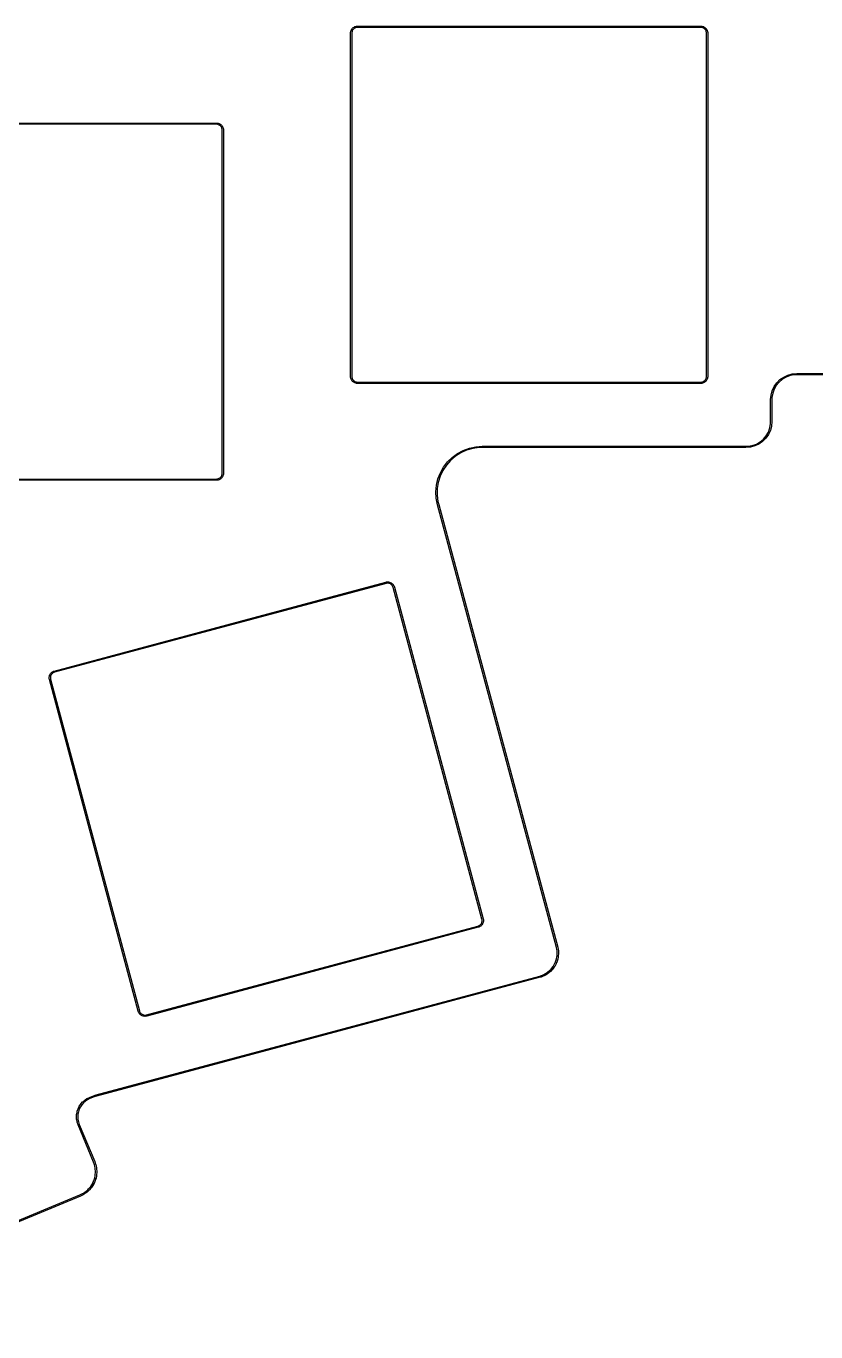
# Model space of a CAD drawing. Header units: millimetres. Extents: x 51 to 193, y -133 to -18.
# Drawn here: x 84.1 to 115.1, y -132.9 to -81.6 of the extents above; entities that cross this region are included whole.
import ezdxf

# ---------------------------------------------------------------- set-up
doc = ezdxf.new("R2010")
doc.units = ezdxf.units.MM
doc.layers.add('Edge.Cuts', color=254, linetype='CONTINUOUS', true_color=0xd0d2cd)

msp = doc.modelspace()

# ---------------------------------------------------------------- linework, layer by layer
at = {"layer": 'Edge.Cuts', "linetype": 'CONTINUOUS'}
for p, q in [((96.902866, -81.663827), (96.924427, -81.63924)), ((96.924427, -81.63924), (96.925736, -81.638235)), ((96.925736, -81.638235), (96.92674, -81.636927)), ((96.92674, -81.636927), (96.951327, -81.615365)), ((96.951327, -81.615365), (96.952755, -81.61454)), ((96.952755, -81.61454), (96.953921, -81.613375)), ((96.953921, -81.613375), (96.98111, -81.595207)), ((96.98111, -81.595207), (96.982634, -81.594575)), ((96.982634, -81.594575), (96.983942, -81.593572)), ((97.007524, -81.637692), (96.983058, -81.65404)), ((96.983942, -81.593572), (97.013272, -81.579108)), ((97.033915, -81.624676), (97.007524, -81.637692)), ((97.013272, -81.579108), (97.014866, -81.57868)), ((97.014866, -81.57868), (97.016293, -81.577857)), ((97.016293, -81.577857), (97.047259, -81.567346)), ((97.061772, -81.61522), (97.033915, -81.624676)), ((97.047259, -81.567346), (97.048892, -81.567131)), ((97.048892, -81.567131), (97.050418, -81.566499)), ((97.050418, -81.566499), (97.08249, -81.560119)), ((97.090644, -81.609477), (97.061772, -81.61522)), ((97.08249, -81.560119), (97.084143, -81.560119)), ((97.084143, -81.560119), (97.085733, -81.559693)), ((97.085733, -81.559693), (97.118365, -81.557554)), ((97.120811, -81.6075), (97.090644, -81.609477)), ((97.118365, -81.557554), (97.119185, -81.557662)), ((97.119185, -81.557662), (97.12, -81.5575)), ((97.12, -81.5575), (110.62, -81.5575)), ((110.619189, -81.6075), (97.120811, -81.6075)), ((110.649355, -81.609477), (110.619189, -81.6075)), ((110.62, -81.5575), (110.620814, -81.557662)), ((110.620814, -81.557662), (110.621635, -81.557554)), ((110.621635, -81.557554), (110.654267, -81.559693)), ((110.678226, -81.61522), (110.649355, -81.609477)), ((110.654267, -81.559693), (110.655857, -81.560119)), ((110.655857, -81.560119), (110.657509, -81.560119)), ((110.657509, -81.560119), (110.689582, -81.566499)), ((110.706078, -81.624674), (110.678226, -81.61522)), ((110.689582, -81.566499), (110.691107, -81.567131)), ((110.691107, -81.567131), (110.692741, -81.567346)), ((110.692741, -81.567346), (110.723706, -81.577857)), ((110.732472, -81.63769), (110.706078, -81.624674)), ((110.723706, -81.577857), (110.725131, -81.57868)), ((110.725131, -81.57868), (110.726729, -81.579108)), ((110.726729, -81.579108), (110.756058, -81.593573)), ((110.756944, -81.654043), (110.732472, -81.63769)), ((110.756058, -81.593573), (110.757364, -81.594575)), ((110.757364, -81.594575), (110.758889, -81.595207)), ((110.758889, -81.595207), (110.786079, -81.613375)), ((110.786079, -81.613375), (110.787246, -81.614542)), ((110.787246, -81.614542), (110.788673, -81.615366)), ((110.788673, -81.615366), (110.81326, -81.636927)), ((110.81326, -81.636927), (110.814264, -81.638236)), ((110.814264, -81.638236), (110.815573, -81.63924)), ((110.815573, -81.63924), (110.837135, -81.663827)), ((96.845, -81.8325), (96.845162, -81.831685)), ((96.845, -95.3325), (96.845, -81.8325)), ((96.845054, -81.830865), (96.847193, -81.798233)), ((96.845162, -81.831685), (96.845054, -81.830865)), ((96.847193, -81.798233), (96.847619, -81.796642)), ((96.847619, -81.794991), (96.853999, -81.762918)), ((96.847619, -81.796642), (96.847619, -81.794991)), ((96.853999, -81.762918), (96.854631, -81.761392)), ((96.854631, -81.761392), (96.854846, -81.759759)), ((96.854846, -81.759759), (96.865357, -81.728794)), ((96.865357, -81.728794), (96.86618, -81.727368)), ((96.86618, -81.727368), (96.866608, -81.725771)), ((96.866608, -81.725771), (96.881073, -81.696442)), ((96.881073, -81.696442), (96.882075, -81.695135)), ((96.882075, -81.695135), (96.882707, -81.693611)), ((96.882707, -81.693611), (96.900875, -81.666421)), ((96.896977, -81.803144), (96.895, -81.833311)), ((96.895, -81.833311), (96.895, -95.331688)), ((96.90272, -81.774273), (96.896977, -81.803144)), ((96.900875, -81.666421), (96.902042, -81.665253)), ((96.902042, -81.665253), (96.902866, -81.663827)), ((96.912174, -81.746421), (96.90272, -81.774273)), ((96.92519, -81.720027), (96.912174, -81.746421)), ((96.941543, -81.695555), (96.92519, -81.720027)), ((96.960942, -81.673434), (96.941543, -81.695555)), ((96.983058, -81.65404), (96.960942, -81.673434)), ((110.779065, -81.673442), (110.756944, -81.654043)), ((110.798459, -81.695558), (110.779065, -81.673442)), ((110.814807, -81.720024), (110.798459, -81.695558)), ((110.827823, -81.746415), (110.814807, -81.720024)), ((110.837279, -81.774272), (110.827823, -81.746415)), ((110.837135, -81.663827), (110.837959, -81.665255)), ((110.843022, -81.803144), (110.837279, -81.774272)), ((110.837959, -81.665255), (110.839125, -81.666421)), ((110.839125, -81.666421), (110.857293, -81.69361)), ((110.845, -81.833311), (110.843022, -81.803144)), ((110.845, -95.331688), (110.845, -81.833311)), ((110.857293, -81.69361), (110.857924, -81.695134)), ((110.857924, -81.695134), (110.858928, -81.696442)), ((110.858928, -81.696442), (110.873392, -81.725772)), ((110.873392, -81.725772), (110.873819, -81.727366)), ((110.873819, -81.727366), (110.874643, -81.728793)), ((110.874643, -81.728793), (110.885154, -81.759759)), ((110.885154, -81.759759), (110.885368, -81.761392)), ((110.885368, -81.761392), (110.886001, -81.762918)), ((110.886001, -81.762918), (110.892381, -81.79499)), ((110.892381, -81.79499), (110.892381, -81.796642)), ((110.892381, -81.796642), (110.892807, -81.798233)), ((110.892807, -81.798233), (110.894946, -81.830865)), ((110.894946, -81.830865), (110.894837, -81.831685)), ((110.894837, -81.831685), (110.895, -81.8325)), ((110.895, -81.8325), (110.895, -95.3325)), ((78.07, -85.3675), (91.57, -85.3675)), ((91.569189, -85.4175), (78.070811, -85.4175)), ((91.599355, -85.419477), (91.569189, -85.4175)), ((91.57, -85.3675), (91.570814, -85.367662)), ((91.570814, -85.367662), (91.571635, -85.367554)), ((91.571635, -85.367554), (91.604267, -85.369693)), ((91.628226, -85.42522), (91.599355, -85.419477)), ((91.604267, -85.369693), (91.605857, -85.370119)), ((91.605857, -85.370119), (91.607509, -85.370119)), ((91.607509, -85.370119), (91.639582, -85.376499)), ((91.656078, -85.434674), (91.628226, -85.42522)), ((91.639582, -85.376499), (91.641107, -85.377131)), ((91.641107, -85.377131), (91.642741, -85.377346)), ((91.642741, -85.377346), (91.673706, -85.387857)), ((91.682472, -85.44769), (91.656078, -85.434674)), ((91.673706, -85.387857), (91.675131, -85.38868)), ((91.675131, -85.38868), (91.676729, -85.389108)), ((91.676729, -85.389108), (91.706058, -85.403573)), ((91.706944, -85.464043), (91.682472, -85.44769)), ((91.706058, -85.403573), (91.707364, -85.404575)), ((91.729065, -85.483442), (91.706944, -85.464043)), ((91.707364, -85.404575), (91.708889, -85.405207)), ((91.708889, -85.405207), (91.736079, -85.423375)), ((91.748459, -85.505558), (91.729065, -85.483442)), ((91.736079, -85.423375), (91.737246, -85.424542)), ((91.737246, -85.424542), (91.738673, -85.425366)), ((91.738673, -85.425366), (91.76326, -85.446927)), ((91.764807, -85.530024), (91.748459, -85.505558)), ((91.76326, -85.446927), (91.764264, -85.448236)), ((91.764264, -85.448236), (91.765573, -85.44924)), ((91.777823, -85.556415), (91.764807, -85.530024)), ((91.765573, -85.44924), (91.787135, -85.473827)), ((91.787279, -85.584272), (91.777823, -85.556415)), ((91.787135, -85.473827), (91.787959, -85.475255)), ((91.793022, -85.613144), (91.787279, -85.584272)), ((91.787959, -85.475255), (91.789125, -85.476421)), ((91.789125, -85.476421), (91.807293, -85.50361)), ((91.795, -85.643311), (91.793022, -85.613144)), ((91.795, -99.141688), (91.795, -85.643311)), ((91.807293, -85.50361), (91.807924, -85.505134)), ((91.807924, -85.505134), (91.808928, -85.506442)), ((91.808928, -85.506442), (91.823392, -85.535772)), ((91.823392, -85.535772), (91.823819, -85.537366)), ((91.823819, -85.537366), (91.824643, -85.538793)), ((91.824643, -85.538793), (91.835154, -85.569759)), ((91.835154, -85.569759), (91.835368, -85.571392)), ((91.835368, -85.571392), (91.836001, -85.572918)), ((91.836001, -85.572918), (91.842381, -85.60499)), ((91.842381, -85.60499), (91.842381, -85.606642)), ((91.842381, -85.606642), (91.842807, -85.608233)), ((91.842807, -85.608233), (91.844946, -85.640865)), ((91.844946, -85.640865), (91.844837, -85.641685)), ((91.844837, -85.641685), (91.845, -85.6425)), ((91.845, -85.6425), (91.845, -99.1425)), ((96.845162, -95.333314), (96.845, -95.3325)), ((96.845054, -95.334135), (96.845162, -95.333314)), ((96.847193, -95.366767), (96.845054, -95.334135)), ((96.847619, -95.368357), (96.847193, -95.366767)), ((96.847619, -95.370009), (96.847619, -95.368357)), ((96.853999, -95.402082), (96.847619, -95.370009)), ((96.854631, -95.403607), (96.853999, -95.402082)), ((96.854846, -95.405241), (96.854631, -95.403607)), ((96.865357, -95.436206), (96.854846, -95.405241)), ((96.86618, -95.437631), (96.865357, -95.436206)), ((96.866608, -95.439229), (96.86618, -95.437631)), ((96.881073, -95.468558), (96.866608, -95.439229)), ((96.882075, -95.469864), (96.881073, -95.468558)), ((96.882707, -95.471389), (96.882075, -95.469864)), ((96.900875, -95.498579), (96.882707, -95.471389)), ((96.895, -95.331688), (96.896977, -95.361855)), ((96.896977, -95.361855), (96.90272, -95.390726)), ((96.902042, -95.499746), (96.900875, -95.498579)), ((96.902866, -95.501173), (96.902042, -95.499746)), ((96.90272, -95.390726), (96.912174, -95.418578)), ((96.924427, -95.52576), (96.902866, -95.501173)), ((96.912174, -95.418578), (96.92519, -95.444972)), ((96.92519, -95.444972), (96.941543, -95.469444)), ((96.941543, -95.469444), (96.960942, -95.491565)), ((96.960942, -95.491565), (96.983058, -95.510959)), ((110.756944, -95.510956), (110.779065, -95.491557)), ((110.779065, -95.491557), (110.798459, -95.469441)), ((110.798459, -95.469441), (110.814807, -95.444975)), ((110.814807, -95.444975), (110.827823, -95.418584)), ((110.837135, -95.501173), (110.815573, -95.52576)), ((110.827823, -95.418584), (110.837279, -95.390727)), ((110.837959, -95.499744), (110.837135, -95.501173)), ((110.837279, -95.390727), (110.843022, -95.361855)), ((110.839125, -95.498579), (110.837959, -95.499744)), ((110.857293, -95.47139), (110.839125, -95.498579)), ((110.843022, -95.361855), (110.845, -95.331688)), ((110.857924, -95.469865), (110.857293, -95.47139)), ((110.858928, -95.468558), (110.857924, -95.469865)), ((110.873392, -95.439228), (110.858928, -95.468558)), ((110.873819, -95.437633), (110.873392, -95.439228)), ((110.874643, -95.436207), (110.873819, -95.437633)), ((110.885154, -95.405241), (110.874643, -95.436207)), ((110.885368, -95.403607), (110.885154, -95.405241)), ((110.886001, -95.402082), (110.885368, -95.403607)), ((110.892381, -95.37001), (110.886001, -95.402082)), ((110.892807, -95.366767), (110.892381, -95.368357)), ((110.892381, -95.368357), (110.892381, -95.37001)), ((110.894946, -95.334135), (110.892807, -95.366767)), ((110.895, -95.3325), (110.894837, -95.333314)), ((110.894837, -95.333314), (110.894946, -95.334135)), ((113.609804, -95.586142), (113.736142, -95.459804)), ((113.833627, -95.443276), (113.702937, -95.552937)), ((113.736142, -95.459804), (113.8825, -95.357324)), ((113.981373, -95.357975), (113.833627, -95.443276)), ((113.8825, -95.357324), (114.044429, -95.281815)), ((114.141688, -95.299625), (113.981373, -95.357975)), ((114.044429, -95.281815), (114.217011, -95.235572)), ((114.309699, -95.27), (114.141688, -95.299625)), ((114.217011, -95.235572), (114.395, -95.22)), ((114.395, -95.27), (114.309699, -95.27)), ((114.395, -95.22), (131.445, -95.22)), ((131.445, -95.27), (114.395, -95.27)), ((96.925736, -95.526764), (96.924427, -95.52576)), ((96.92674, -95.528073), (96.925736, -95.526764)), ((96.951327, -95.549635), (96.92674, -95.528073)), ((96.952755, -95.550459), (96.951327, -95.549635)), ((96.953921, -95.551625), (96.952755, -95.550459)), ((96.98111, -95.569793), (96.953921, -95.551625)), ((96.982634, -95.570424), (96.98111, -95.569793)), ((96.983942, -95.571428), (96.982634, -95.570424)), ((96.983058, -95.510959), (97.007524, -95.527307)), ((97.013272, -95.585892), (96.983942, -95.571428)), ((97.007524, -95.527307), (97.033915, -95.540323)), ((97.014866, -95.586319), (97.013272, -95.585892)), ((97.016293, -95.587143), (97.014866, -95.586319)), ((97.047259, -95.597654), (97.016293, -95.587143)), ((97.033915, -95.540323), (97.061772, -95.549779)), ((97.048892, -95.597868), (97.047259, -95.597654)), ((97.050418, -95.598501), (97.048892, -95.597868)), ((97.08249, -95.604881), (97.050418, -95.598501)), ((97.061772, -95.549779), (97.090644, -95.555522)), ((97.084143, -95.604881), (97.08249, -95.604881)), ((97.085733, -95.605307), (97.084143, -95.604881)), ((97.118365, -95.607446), (97.085733, -95.605307)), ((97.090644, -95.555522), (97.120811, -95.5575)), ((97.119185, -95.607337), (97.118365, -95.607446)), ((97.12, -95.6075), (97.119185, -95.607337)), ((110.62, -95.6075), (97.12, -95.6075)), ((97.120811, -95.5575), (110.619189, -95.5575)), ((110.619189, -95.5575), (110.649355, -95.555522)), ((110.620814, -95.607337), (110.62, -95.6075)), ((110.621635, -95.607446), (110.620814, -95.607337)), ((110.654267, -95.605307), (110.621635, -95.607446)), ((110.649355, -95.555522), (110.678226, -95.549779)), ((110.655857, -95.604881), (110.654267, -95.605307)), ((110.657509, -95.604881), (110.655857, -95.604881)), ((110.689582, -95.598501), (110.657509, -95.604881)), ((110.678226, -95.549779), (110.706078, -95.540325)), ((110.691107, -95.597868), (110.689582, -95.598501)), ((110.692741, -95.597654), (110.691107, -95.597868)), ((110.723706, -95.587143), (110.692741, -95.597654)), ((110.706078, -95.540325), (110.732472, -95.527309)), ((110.725131, -95.586319), (110.723706, -95.587143)), ((110.726729, -95.585892), (110.725131, -95.586319)), ((110.756058, -95.571427), (110.726729, -95.585892)), ((110.732472, -95.527309), (110.756944, -95.510956)), ((110.757364, -95.570424), (110.756058, -95.571427)), ((110.758889, -95.569793), (110.757364, -95.570424)), ((110.786079, -95.551625), (110.758889, -95.569793)), ((110.787246, -95.550457), (110.786079, -95.551625)), ((110.788673, -95.549634), (110.787246, -95.550457)), ((110.81326, -95.528073), (110.788673, -95.549634)), ((110.814264, -95.526763), (110.81326, -95.528073)), ((110.815573, -95.52576), (110.814264, -95.526763)), ((113.385572, -96.067011), (113.431815, -95.894429)), ((113.449625, -95.991688), (113.42, -96.159699)), ((113.431815, -95.894429), (113.507324, -95.7325)), ((113.507975, -95.831373), (113.449625, -95.991688)), ((113.507324, -95.7325), (113.609804, -95.586142)), ((113.593276, -95.683627), (113.507975, -95.831373)), ((113.702937, -95.552937), (113.593276, -95.683627)), ((113.37, -96.245), (113.385572, -96.067011)), ((113.37, -97.105), (113.37, -96.245)), ((113.42, -96.159699), (113.42, -96.245)), ((113.42, -96.245), (113.42, -97.105)), ((113.196724, -97.666373), (113.282025, -97.518627)), ((113.282025, -97.518627), (113.340375, -97.358312)), ((113.358185, -97.455571), (113.282676, -97.6175)), ((113.340375, -97.358312), (113.37, -97.190301)), ((113.404428, -97.282989), (113.358185, -97.455571)), ((113.37, -97.190301), (113.37, -97.105)), ((113.42, -97.105), (113.404428, -97.282989)), ((112.480301, -98.08), (112.648312, -98.050375)), ((112.745571, -98.068185), (112.572989, -98.114428)), ((112.648312, -98.050375), (112.808627, -97.992025)), ((112.9075, -97.992676), (112.745571, -98.068185)), ((112.808627, -97.992025), (112.956373, -97.906724)), ((113.053858, -97.890196), (112.9075, -97.992676)), ((112.956373, -97.906724), (113.087063, -97.797063)), ((113.180196, -97.763858), (113.053858, -97.890196)), ((113.087063, -97.797063), (113.196724, -97.666373)), ((113.282676, -97.6175), (113.180196, -97.763858)), ((100.659521, -98.695522), (100.843135, -98.515395)), ((100.971081, -98.47225), (100.78013, -98.634818)), ((100.843135, -98.515395), (101.050249, -98.362871)), ((101.18299, -98.338143), (100.971081, -98.47225)), ((101.050249, -98.362871), (101.27675, -98.24098)), ((101.411648, -98.23516), (101.18299, -98.338143)), ((101.27675, -98.24098), (101.518137, -98.152143)), ((101.652514, -98.165346), (101.411648, -98.23516)), ((101.518137, -98.152143), (101.769617, -98.098126)), ((101.900803, -98.130089), (101.652514, -98.165346)), ((101.769617, -98.098126), (102.026193, -98.08)), ((102.026193, -98.13), (101.900803, -98.130089)), ((102.026193, -98.08), (112.395, -98.08)), ((112.395, -98.13), (102.026193, -98.13)), ((112.395, -98.08), (112.480301, -98.08)), ((112.572989, -98.114428), (112.395, -98.13)), ((100.475787, -99.031917), (100.368439, -99.258559)), ((100.376844, -99.123797), (100.503055, -98.899675)), ((100.613932, -98.822617), (100.475787, -99.031917)), ((100.503055, -98.899675), (100.659521, -98.695522)), ((100.78013, -98.634818), (100.613932, -98.822617)), ((91.57, -99.4175), (78.07, -99.4175)), ((78.070811, -99.3675), (91.569189, -99.3675)), ((91.569189, -99.3675), (91.599355, -99.365522)), ((91.570814, -99.417337), (91.57, -99.4175)), ((91.571635, -99.417446), (91.570814, -99.417337)), ((91.604267, -99.415307), (91.571635, -99.417446)), ((91.599355, -99.365522), (91.628226, -99.359779)), ((91.605857, -99.414881), (91.604267, -99.415307)), ((91.607509, -99.414881), (91.605857, -99.414881)), ((91.639582, -99.408501), (91.607509, -99.414881)), ((91.628226, -99.359779), (91.656078, -99.350325)), ((91.641107, -99.407868), (91.639582, -99.408501)), ((91.642741, -99.407654), (91.641107, -99.407868)), ((91.673706, -99.397143), (91.642741, -99.407654)), ((91.656078, -99.350325), (91.682472, -99.337309)), ((91.675131, -99.396319), (91.673706, -99.397143)), ((91.676729, -99.395892), (91.675131, -99.396319)), ((91.706058, -99.381427), (91.676729, -99.395892)), ((91.682472, -99.337309), (91.706944, -99.320956)), ((91.707364, -99.380424), (91.706058, -99.381427)), ((91.706944, -99.320956), (91.729065, -99.301557)), ((91.708889, -99.379793), (91.707364, -99.380424)), ((91.736079, -99.361625), (91.708889, -99.379793)), ((91.729065, -99.301557), (91.748459, -99.279441)), ((91.737246, -99.360457), (91.736079, -99.361625)), ((91.738673, -99.359634), (91.737246, -99.360457)), ((91.76326, -99.338073), (91.738673, -99.359634)), ((91.748459, -99.279441), (91.764807, -99.254975)), ((91.764264, -99.336763), (91.76326, -99.338073)), ((91.765573, -99.33576), (91.764264, -99.336763)), ((91.764807, -99.254975), (91.777823, -99.228584)), ((91.787135, -99.311173), (91.765573, -99.33576)), ((91.777823, -99.228584), (91.787279, -99.200727)), ((91.787959, -99.309744), (91.787135, -99.311173)), ((91.787279, -99.200727), (91.793022, -99.171855)), ((91.789125, -99.308579), (91.787959, -99.309744)), ((91.807293, -99.28139), (91.789125, -99.308579)), ((91.793022, -99.171855), (91.795, -99.141688)), ((91.807924, -99.279865), (91.807293, -99.28139)), ((91.808928, -99.278558), (91.807924, -99.279865)), ((91.823392, -99.249228), (91.808928, -99.278558)), ((91.823819, -99.247633), (91.823392, -99.249228)), ((91.824643, -99.246207), (91.823819, -99.247633)), ((91.835154, -99.215241), (91.824643, -99.246207)), ((91.835368, -99.213607), (91.835154, -99.215241)), ((91.836001, -99.212082), (91.835368, -99.213607)), ((91.842381, -99.18001), (91.836001, -99.212082)), ((91.842807, -99.176767), (91.842381, -99.178357)), ((91.842381, -99.178357), (91.842381, -99.18001)), ((91.844946, -99.144135), (91.842807, -99.176767)), ((91.845, -99.1425), (91.844837, -99.143314)), ((91.844837, -99.143314), (91.844946, -99.144135)), ((100.201528, -99.870017), (100.224568, -99.613835)), ((100.224568, -99.613835), (100.283397, -99.363437)), ((100.294021, -99.498043), (100.254012, -99.74561)), ((100.283397, -99.363437), (100.376844, -99.123797)), ((100.368439, -99.258559), (100.294021, -99.498043)), ((100.214732, -100.126893), (100.201528, -99.870017)), ((100.26392, -100.379362), (100.214732, -100.126893)), ((100.254012, -99.74561), (100.249205, -99.996344)), ((100.249205, -99.996344), (100.279696, -100.245263)), ((100.26392, -100.379363), (100.26392, -100.379362)), ((100.263921, -100.379365), (100.26392, -100.379363)), ((101.106034, -103.506496), (100.263921, -100.379365)), ((100.279696, -100.245263), (100.312201, -100.366363)), ((100.312201, -100.366363), (101.154316, -103.493499)), ((85.191797, -106.9179), (98.231795, -103.423843)), ((98.243937, -103.472352), (85.205523, -106.965985)), ((98.231795, -103.423843), (98.232621, -103.423788)), ((98.232621, -103.423788), (98.233389, -103.423471)), ((98.233389, -103.423471), (98.265461, -103.417091)), ((98.273615, -103.466449), (98.243937, -103.472352)), ((98.265461, -103.417091), (98.267114, -103.417091)), ((98.267114, -103.417091), (98.268704, -103.416665)), ((98.268704, -103.416665), (98.301336, -103.414526)), ((98.30297, -103.464525), (98.273615, -103.466449)), ((98.301336, -103.414526), (98.302971, -103.414741)), ((98.332325, -103.466449), (98.30297, -103.464525)), ((98.302971, -103.414741), (98.304606, -103.414526)), ((98.304606, -103.414526), (98.337237, -103.416665)), ((98.361197, -103.472192), (98.332325, -103.466449)), ((98.337237, -103.416665), (98.338827, -103.417091)), ((98.338827, -103.417091), (98.340479, -103.417091)), ((98.340479, -103.417091), (98.372553, -103.423471)), ((98.389049, -103.481646), (98.361197, -103.472192)), ((98.372553, -103.423471), (98.374078, -103.424103)), ((98.374078, -103.424103), (98.375712, -103.424318)), ((98.375712, -103.424318), (98.406677, -103.434829)), ((98.415443, -103.494662), (98.389049, -103.481646)), ((98.406677, -103.434829), (98.408102, -103.435652)), ((98.408102, -103.435652), (98.4097, -103.43608)), ((98.4097, -103.43608), (98.439029, -103.450545)), ((98.439915, -103.511015), (98.415443, -103.494662)), ((98.439029, -103.450545), (98.440335, -103.451547)), ((98.462028, -103.530407), (98.439915, -103.511015)), ((98.440335, -103.451547), (98.44186, -103.452179)), ((98.44186, -103.452179), (98.46905, -103.470347)), ((98.48143, -103.55253), (98.462028, -103.530407)), ((98.46905, -103.470347), (98.470217, -103.471514)), ((98.470217, -103.471514), (98.471644, -103.472338)), ((98.471644, -103.472338), (98.496231, -103.493899)), ((98.497778, -103.576996), (98.48143, -103.55253)), ((98.496231, -103.493899), (98.497234, -103.495207)), ((98.497234, -103.495207), (98.498543, -103.496211)), ((98.510794, -103.603387), (98.497778, -103.576996)), ((98.498543, -103.496211), (98.520105, -103.520798)), ((98.520514, -103.632023), (98.510794, -103.603387)), ((98.520105, -103.520798), (98.520929, -103.522226)), ((102.014147, -116.670437), (98.520514, -103.632023)), ((98.520929, -103.522226), (98.522096, -103.523393)), ((98.522096, -103.523393), (98.540264, -103.550582)), ((98.540264, -103.550582), (98.540895, -103.552106)), ((98.540895, -103.552106), (98.541899, -103.553414)), ((98.541899, -103.553414), (98.556363, -103.582744)), ((98.556363, -103.582744), (98.55679, -103.584338)), ((98.55679, -103.584338), (98.557614, -103.585765)), ((98.557614, -103.585765), (98.568125, -103.616731)), ((98.568125, -103.616731), (98.568233, -103.617553)), ((98.568233, -103.617553), (98.5686, -103.618297)), ((98.5686, -103.618297), (102.062657, -116.658295)), ((101.106035, -103.506497), (101.106034, -103.506496)), ((104.950482, -117.790266), (101.106035, -103.506497)), ((101.154316, -103.493499), (101.154316, -103.493501)), ((101.154316, -103.493501), (101.154317, -103.493503)), ((101.154317, -103.493503), (104.999017, -117.77821)), ((84.988026, -107.181894), (84.990165, -107.149263)), ((84.988241, -107.183529), (84.988026, -107.181894)), ((84.988026, -107.185164), (84.988241, -107.183529)), ((84.990165, -107.217796), (84.988026, -107.185164)), ((84.990165, -107.149263), (84.990591, -107.147672)), ((84.990591, -107.219386), (84.990165, -107.217796)), ((84.990591, -107.146021), (84.996971, -107.113947)), ((84.990591, -107.147672), (84.990591, -107.146021)), ((84.990591, -107.221038), (84.990591, -107.219386)), ((84.996971, -107.253111), (84.990591, -107.221038)), ((84.996971, -107.113947), (84.997603, -107.112421)), ((84.997288, -107.253878), (84.996971, -107.253111)), ((84.997343, -107.254704), (84.997288, -107.253878)), ((88.4914, -120.294703), (84.997343, -107.254704)), ((84.997603, -107.112421), (84.997818, -107.110788)), ((84.997818, -107.110788), (85.008329, -107.079823)), ((85.008329, -107.079823), (85.009152, -107.078397)), ((85.009152, -107.078397), (85.00958, -107.0768)), ((85.00958, -107.0768), (85.024045, -107.047471)), ((85.024045, -107.047471), (85.025047, -107.046164)), ((85.025047, -107.046164), (85.025679, -107.04464)), ((85.025679, -107.04464), (85.043847, -107.01745)), ((85.039949, -107.154174), (85.038025, -107.183529)), ((85.038025, -107.183529), (85.039949, -107.212884)), ((85.045692, -107.125302), (85.039949, -107.154174)), ((85.039949, -107.212884), (85.045853, -107.242565)), ((85.043847, -107.01745), (85.045014, -107.016282)), ((85.045014, -107.016282), (85.045838, -107.014856)), ((85.055146, -107.09745), (85.045692, -107.125302)), ((85.045838, -107.014856), (85.067399, -106.990269)), ((85.045853, -107.242565), (88.539485, -120.280975)), ((85.068162, -107.071056), (85.055146, -107.09745)), ((85.067399, -106.990269), (85.068707, -106.989265)), ((85.084515, -107.046584), (85.068162, -107.071056)), ((85.068707, -106.989265), (85.069711, -106.987957)), ((85.069711, -106.987957), (85.094298, -106.966395)), ((85.103907, -107.024471), (85.084515, -107.046584)), ((85.094298, -106.966395), (85.095726, -106.96557)), ((85.095726, -106.96557), (85.096893, -106.964404)), ((85.096893, -106.964404), (85.124082, -106.946236)), ((85.12603, -107.005069), (85.103907, -107.024471)), ((85.124082, -106.946236), (85.125606, -106.945604)), ((85.125606, -106.945604), (85.126914, -106.944601)), ((85.150496, -106.988721), (85.12603, -107.005069)), ((85.126914, -106.944601), (85.156244, -106.930137)), ((85.176887, -106.975705), (85.150496, -106.988721)), ((85.156244, -106.930137), (85.157838, -106.929709)), ((85.157838, -106.929709), (85.159265, -106.928886)), ((85.159265, -106.928886), (85.190231, -106.918375)), ((85.205523, -106.965985), (85.176887, -106.975705)), ((85.190231, -106.918375), (85.191053, -106.918266)), ((85.191053, -106.918266), (85.191797, -106.9179)), ((88.816065, -120.440646), (101.854475, -116.947014)), ((101.868203, -116.9951), (88.828204, -120.489157)), ((101.854475, -116.947014), (101.883106, -116.937296)), ((101.868946, -116.994733), (101.868203, -116.9951)), ((101.869769, -116.994625), (101.868946, -116.994733)), ((101.900734, -116.984114), (101.869769, -116.994625)), ((101.883106, -116.937296), (101.9095, -116.92428)), ((101.902159, -116.98329), (101.900734, -116.984114)), ((101.903757, -116.982863), (101.902159, -116.98329)), ((101.933086, -116.968398), (101.903757, -116.982863)), ((101.9095, -116.92428), (101.933968, -116.90793)), ((101.934392, -116.967395), (101.933086, -116.968398)), ((101.933968, -116.90793), (101.956092, -116.888528)), ((101.935917, -116.966764), (101.934392, -116.967395)), ((101.963107, -116.948596), (101.935917, -116.966764)), ((101.956092, -116.888528), (101.97549, -116.866408)), ((101.964273, -116.947429), (101.963107, -116.948596)), ((101.965702, -116.946605), (101.964273, -116.947429)), ((101.990288, -116.925043), (101.965702, -116.946605)), ((101.97549, -116.866408), (101.991835, -116.841946)), ((101.991292, -116.923734), (101.990288, -116.925043)), ((101.992601, -116.92273), (101.991292, -116.923734)), ((101.991835, -116.841946), (102.004851, -116.815555)), ((102.014162, -116.898144), (101.992601, -116.92273)), ((102.004851, -116.815555), (102.014307, -116.787698)), ((102.02005, -116.700115), (102.014147, -116.670437)), ((102.014985, -116.896717), (102.014162, -116.898144)), ((102.014307, -116.787698), (102.02005, -116.758825)), ((102.016153, -116.89555), (102.014985, -116.896717)), ((102.034321, -116.868361), (102.016153, -116.89555)), ((102.021974, -116.72947), (102.02005, -116.700115)), ((102.02005, -116.758825), (102.021974, -116.72947)), ((102.034952, -116.866836), (102.034321, -116.868361)), ((102.035956, -116.865529), (102.034952, -116.866836)), ((102.05042, -116.836199), (102.035956, -116.865529)), ((102.050847, -116.834604), (102.05042, -116.836199)), ((102.051671, -116.833178), (102.050847, -116.834604)), ((102.062182, -116.802212), (102.051671, -116.833178)), ((102.062396, -116.800578), (102.062182, -116.802212)), ((102.063029, -116.799053), (102.062396, -116.800578)), ((102.062657, -116.658295), (102.062711, -116.659121)), ((102.062711, -116.659121), (102.063029, -116.659889)), ((102.063029, -116.659889), (102.069409, -116.691961)), ((102.069409, -116.76698), (102.063029, -116.799053)), ((102.069409, -116.691961), (102.069409, -116.693613)), ((102.069409, -116.693613), (102.069835, -116.695204)), ((102.069835, -116.763737), (102.069409, -116.765327)), ((102.069409, -116.765327), (102.069409, -116.76698)), ((102.069835, -116.695204), (102.071974, -116.727836)), ((102.071974, -116.731106), (102.069835, -116.763737)), ((102.071974, -116.727836), (102.071758, -116.729471)), ((102.071758, -116.729471), (102.071974, -116.731106)), ((104.965794, -117.87194), (104.950482, -117.790266)), ((104.969913, -117.905108), (104.965794, -117.87194)), ((104.968279, -118.119218), (104.974682, -118.036304)), ((104.974983, -117.98399), (104.969913, -117.905108)), ((104.974682, -118.036304), (104.974983, -117.98399)), ((104.999017, -117.77821), (104.999082, -117.779189)), ((104.999082, -117.779189), (104.999448, -117.780101)), ((104.999448, -117.780101), (105.015079, -117.86348)), ((105.015079, -117.86348), (105.01507, -117.864262)), ((105.01507, -117.864262), (105.015316, -117.865004)), ((105.015316, -117.865004), (105.019625, -117.899696)), ((105.024603, -118.039262), (105.018072, -118.123842)), ((105.019625, -117.899696), (105.01957, -117.900443)), ((105.01957, -117.900443), (105.019765, -117.901173)), ((105.019765, -117.901173), (105.024938, -117.981655)), ((105.024677, -118.037482), (105.024495, -118.038366)), ((105.024495, -118.038366), (105.024603, -118.039262)), ((105.024989, -117.983403), (105.024677, -118.037482)), ((105.024938, -117.981655), (105.024821, -117.982533)), ((105.024821, -117.982533), (105.024989, -117.983403)), ((104.732567, -118.637301), (104.763867, -118.600689)), ((104.763867, -118.600689), (104.813401, -118.533864)), ((104.85403, -118.563017), (104.803514, -118.631167)), ((104.813401, -118.533864), (104.831603, -118.505847)), ((104.831603, -118.505847), (104.872424, -118.433613)), ((104.854363, -118.56231), (104.85403, -118.563017)), ((104.85491, -118.56175), (104.854363, -118.56231)), ((104.873954, -118.532436), (104.85491, -118.56175)), ((104.872424, -118.433613), (104.906734, -118.35819)), ((104.874243, -118.531709), (104.873954, -118.532436)), ((104.874755, -118.531116), (104.874243, -118.531709)), ((104.916492, -118.457262), (104.874755, -118.531116)), ((104.906734, -118.35819), (104.92359, -118.313061)), ((104.916837, -118.456211), (104.916492, -118.457262)), ((104.917483, -118.455314), (104.916837, -118.456211)), ((104.952609, -118.378097), (104.917483, -118.455314)), ((104.92359, -118.313061), (104.947125, -118.233622)), ((104.947125, -118.233622), (104.963655, -118.152317)), ((104.952809, -118.377242), (104.952609, -118.378097)), ((104.953273, -118.376493), (104.952809, -118.377242)), ((104.970731, -118.329754), (104.953273, -118.376493)), ((104.963655, -118.152317), (104.968279, -118.119218)), ((104.970872, -118.328883), (104.970731, -118.329754)), ((104.971281, -118.328107), (104.970872, -118.328883)), ((104.995378, -118.246771), (104.971281, -118.328107)), ((104.995479, -118.24567), (104.995378, -118.246771)), ((104.995907, -118.24465), (104.995479, -118.24567)), ((105.012808, -118.161518), (104.995907, -118.24465)), ((105.012811, -118.160736), (105.012808, -118.161518)), ((105.013069, -118.159997), (105.012811, -118.160736)), ((105.017905, -118.125376), (105.013069, -118.159997)), ((105.018072, -118.123842), (105.01786, -118.124597)), ((105.01786, -118.124597), (105.017905, -118.125376)), ((86.839627, -123.583414), (104.288408, -118.914204)), ((104.301736, -118.962397), (86.853346, -123.631501)), ((104.288408, -118.914204), (104.320724, -118.904385)), ((104.302118, -118.962208), (104.301736, -118.962397)), ((104.30254, -118.962167), (104.302118, -118.962208)), ((104.335989, -118.952005), (104.30254, -118.962167)), ((104.320724, -118.904385), (104.398662, -118.875342)), ((104.336678, -118.951635), (104.335989, -118.952005)), ((104.337451, -118.951511), (104.336678, -118.951635)), ((104.416942, -118.921889), (104.337451, -118.951511)), ((104.398662, -118.875342), (104.442516, -118.855433)), ((104.417689, -118.921427), (104.416942, -118.921889)), ((104.418547, -118.921227), (104.417689, -118.921427)), ((104.463978, -118.900602), (104.418547, -118.921227)), ((104.442516, -118.855433), (104.515696, -118.815872)), ((104.464692, -118.900088), (104.463978, -118.900602)), ((104.465532, -118.89983), (104.464692, -118.900088)), ((104.540157, -118.859488), (104.465532, -118.89983)), ((104.515696, -118.815872), (104.544051, -118.798201)), ((104.540758, -118.858989), (104.540157, -118.859488)), ((104.541491, -118.858713), (104.540758, -118.858989)), ((104.571158, -118.840223), (104.541491, -118.858713)), ((104.544051, -118.798201), (104.611627, -118.750048)), ((104.571728, -118.839687), (104.571158, -118.840223)), ((104.572443, -118.839366), (104.571728, -118.839687)), ((104.641529, -118.790138), (104.572443, -118.839366)), ((104.611627, -118.750048), (104.674477, -118.696401)), ((104.642287, -118.789332), (104.641529, -118.790138)), ((104.643251, -118.788793), (104.642287, -118.789332)), ((104.707774, -118.733719), (104.643251, -118.788793)), ((104.674477, -118.696401), (104.732567, -118.637301)), ((104.708456, -118.732853), (104.707774, -118.733719)), ((104.709374, -118.732229), (104.708456, -118.732853)), ((104.768838, -118.671729), (104.709374, -118.732229)), ((104.76932, -118.670993), (104.768838, -118.671729)), ((104.770012, -118.670449), (104.76932, -118.670993)), ((104.802432, -118.632525), (104.770012, -118.670449)), ((104.802861, -118.631758), (104.802432, -118.632525)), ((104.803514, -118.631167), (104.802861, -118.631758)), ((88.491766, -120.295446), (88.4914, -120.294703)), ((88.491875, -120.296269), (88.491766, -120.295446)), ((88.502386, -120.327234), (88.491875, -120.296269)), ((88.503209, -120.328659), (88.502386, -120.327234)), ((88.503637, -120.330257), (88.503209, -120.328659)), ((88.518102, -120.359586), (88.503637, -120.330257)), ((88.519104, -120.360892), (88.518102, -120.359586)), ((88.519736, -120.362417), (88.519104, -120.360892)), ((88.537904, -120.389607), (88.519736, -120.362417)), ((88.53907, -120.390773), (88.537904, -120.389607)), ((88.539895, -120.392202), (88.53907, -120.390773)), ((88.539485, -120.280975), (88.549203, -120.309606)), ((88.561457, -120.416788), (88.539895, -120.392202)), ((88.549203, -120.309606), (88.562219, -120.336)), ((88.562765, -120.417792), (88.561457, -120.416788)), ((88.562219, -120.336), (88.578569, -120.360468)), ((88.56377, -120.419101), (88.562765, -120.417792)), ((88.588356, -120.440662), (88.56377, -120.419101)), ((88.578569, -120.360468), (88.597971, -120.382592)), ((88.589782, -120.441485), (88.588356, -120.440662)), ((88.59095, -120.442653), (88.589782, -120.441485)), ((88.618139, -120.460821), (88.59095, -120.442653)), ((88.597971, -120.382592), (88.620091, -120.40199)), ((88.619663, -120.461452), (88.618139, -120.460821)), ((88.620971, -120.462456), (88.619663, -120.461452)), ((88.620091, -120.40199), (88.644553, -120.418335)), ((88.650301, -120.47692), (88.620971, -120.462456)), ((88.644553, -120.418335), (88.670944, -120.431351)), ((88.651895, -120.477347), (88.650301, -120.47692)), ((88.653322, -120.478171), (88.651895, -120.477347)), ((88.684288, -120.488682), (88.653322, -120.478171)), ((88.670944, -120.431351), (88.698801, -120.440807)), ((88.685921, -120.488896), (88.684288, -120.488682)), ((88.687447, -120.489529), (88.685921, -120.488896)), ((88.71952, -120.495909), (88.687447, -120.489529)), ((88.698801, -120.440807), (88.727674, -120.44655)), ((88.721173, -120.495909), (88.71952, -120.495909)), ((88.722763, -120.496335), (88.721173, -120.495909)), ((88.755394, -120.498474), (88.722763, -120.496335)), ((88.727674, -120.44655), (88.757029, -120.448474)), ((88.757029, -120.498258), (88.755394, -120.498474)), ((88.757029, -120.448474), (88.786384, -120.44655)), ((88.758664, -120.498474), (88.757029, -120.498258)), ((88.791296, -120.496335), (88.758664, -120.498474)), ((88.786384, -120.44655), (88.816065, -120.440646)), ((88.792886, -120.495909), (88.791296, -120.496335)), ((88.794538, -120.495909), (88.792886, -120.495909)), ((88.826611, -120.489529), (88.794538, -120.495909)), ((88.827378, -120.489211), (88.826611, -120.489529)), ((88.828204, -120.489157), (88.827378, -120.489211)), ((86.388816, -123.792226), (86.475863, -123.734144)), ((86.475863, -123.734144), (86.477387, -123.733513)), ((86.477387, -123.733513), (86.478696, -123.732511)), ((86.478696, -123.732511), (86.572579, -123.686288)), ((86.593935, -123.731505), (86.502247, -123.776647)), ((86.572579, -123.686288), (86.573381, -123.686073)), ((86.573381, -123.686073), (86.57407, -123.685614)), ((86.57407, -123.685614), (86.737697, -123.617962)), ((86.756043, -123.664481), (86.593935, -123.731505)), ((86.737697, -123.617962), (86.738507, -123.617801)), ((86.738507, -123.617801), (86.739224, -123.617388)), ((86.739224, -123.617388), (86.838064, -123.583887)), ((86.853346, -123.631501), (86.756043, -123.664481)), ((86.838064, -123.583887), (86.838885, -123.583779)), ((86.838885, -123.583779), (86.839627, -123.583414)), ((86.071688, -124.338193), (86.092169, -124.235572)), ((86.092169, -124.235572), (86.0928, -124.234049)), ((86.0928, -124.234049), (86.093017, -124.232414)), ((86.093017, -124.232414), (86.126718, -124.133344)), ((86.140882, -124.24696), (86.12104, -124.346371)), ((86.126718, -124.133344), (86.127542, -124.131917)), ((86.127542, -124.131917), (86.127971, -124.130323)), ((86.127971, -124.130323), (86.174315, -124.0365)), ((86.173524, -124.151001), (86.140882, -124.24696)), ((86.218419, -124.060112), (86.173524, -124.151001)), ((86.174315, -124.0365), (86.17532, -124.035191)), ((86.17532, -124.035191), (86.175952, -124.033669)), ((86.175952, -124.033669), (86.234146, -123.946698)), ((86.274792, -123.975861), (86.218419, -124.060112)), ((86.234146, -123.946698), (86.235313, -123.945532)), ((86.235313, -123.945532), (86.236139, -123.944104)), ((86.236139, -123.944104), (86.305186, -123.865472)), ((86.341672, -123.899698), (86.274792, -123.975861)), ((86.305186, -123.865472), (86.306495, -123.864468)), ((86.306495, -123.864468), (86.3075, -123.863161)), ((86.3075, -123.863161), (86.38622, -123.794215)), ((86.417928, -123.83291), (86.341672, -123.899698)), ((86.38622, -123.794215), (86.387649, -123.793391)), ((86.387649, -123.793391), (86.388816, -123.792226)), ((86.502247, -123.776647), (86.417928, -123.83291)), ((86.064344, -124.449121), (86.06456, -124.447483)), ((86.071122, -124.553547), (86.064344, -124.449121)), ((86.064347, -124.445851), (86.071259, -124.341434)), ((86.06456, -124.447483), (86.064347, -124.445851)), ((86.071547, -124.555138), (86.071122, -124.553547)), ((86.071259, -124.341434), (86.071686, -124.339841)), ((86.071546, -124.556789), (86.071547, -124.555138)), ((86.091895, -124.659437), (86.071546, -124.556789)), ((86.071686, -124.339841), (86.071688, -124.338193)), ((86.092526, -124.660963), (86.091895, -124.659437)), ((86.09274, -124.662596), (86.092526, -124.660963)), ((86.126313, -124.761709), (86.09274, -124.662596)), ((86.12104, -124.346371), (86.114345, -124.447511)), ((86.114345, -124.447511), (86.120911, -124.548676)), ((86.120911, -124.548676), (86.140622, -124.648109)), ((86.126726, -124.762426), (86.126313, -124.761709)), ((86.126888, -124.76324), (86.126726, -124.762426)), ((86.73295, -126.229074), (86.126888, -124.76324)), ((86.140622, -124.648109), (86.173411, -124.744904)), ((86.173411, -124.744904), (86.779433, -126.21064)), ((86.770978, -126.338708), (86.73295, -126.229074)), ((86.779433, -126.21064), (86.779576, -126.211363)), ((86.779576, -126.211363), (86.779949, -126.211999)), ((86.779949, -126.211999), (86.818516, -126.323183)), ((86.784025, -126.387526), (86.770978, -126.338708)), ((86.783735, -126.842432), (86.798762, -126.767142)), ((86.798961, -126.462865), (86.784025, -126.387526)), ((86.798762, -126.767142), (86.805405, -126.716935)), ((86.805535, -126.513049), (86.798961, -126.462865)), ((86.805405, -126.716935), (86.810476, -126.640325)), ((86.810509, -126.589682), (86.805535, -126.513049)), ((86.810476, -126.640325), (86.810509, -126.589682)), ((86.818516, -126.323183), (86.818642, -126.324097)), ((86.818642, -126.324097), (86.819048, -126.324921)), ((86.819048, -126.324921), (86.832543, -126.375416)), ((86.832543, -126.375416), (86.832596, -126.376241)), ((86.832596, -126.376241), (86.832914, -126.377009)), ((86.847957, -126.776119), (86.832606, -126.853029)), ((86.832914, -126.377009), (86.848165, -126.453939)), ((86.848224, -126.774505), (86.847957, -126.775288)), ((86.847957, -126.775288), (86.847957, -126.776119)), ((86.848165, -126.453939), (86.848164, -126.454769)), ((86.848164, -126.454769), (86.84843, -126.455554)), ((86.85508, -126.72269), (86.848224, -126.774505)), ((86.84843, -126.455554), (86.855219, -126.507378)), ((86.855241, -126.721062), (86.855026, -126.721861)), ((86.855026, -126.721861), (86.85508, -126.72269)), ((86.855219, -126.507378), (86.855164, -126.508203)), ((86.855164, -126.508203), (86.855379, -126.509006)), ((86.860421, -126.642805), (86.855241, -126.721062)), ((86.855379, -126.509006), (86.860458, -126.587269)), ((86.860476, -126.64117), (86.860313, -126.641984)), ((86.860313, -126.641984), (86.860421, -126.642805)), ((86.860458, -126.587269), (86.860349, -126.588092)), ((86.860349, -126.588092), (86.86051, -126.588904)), ((86.86051, -126.588904), (86.860476, -126.64117)), ((86.449286, -127.371534), (86.507068, -127.320926)), ((86.507068, -127.320926), (86.54289, -127.285151)), ((86.578804, -127.31995), (86.541821, -127.356884)), ((86.54289, -127.285151), (86.593558, -127.22745)), ((86.579265, -127.319259), (86.578804, -127.31995)), ((86.579922, -127.318757), (86.579265, -127.319259)), ((86.631671, -127.259825), (86.579922, -127.318757)), ((86.593558, -127.22745), (86.624404, -127.187304)), ((86.624404, -127.187304), (86.667111, -127.123479)), ((86.632085, -127.259107), (86.631671, -127.259825)), ((86.63271, -127.258561), (86.632085, -127.259107)), ((86.664554, -127.217116), (86.63271, -127.258561)), ((86.66492, -127.216373), (86.664554, -127.217116)), ((86.665508, -127.215787), (86.66492, -127.216373)), ((86.709123, -127.150605), (86.665508, -127.215787)), ((86.667111, -127.123479), (86.692454, -127.079649)), ((86.692454, -127.079649), (86.726461, -127.010801)), ((86.70944, -127.149839), (86.709123, -127.150605)), ((86.709988, -127.149216), (86.70944, -127.149839)), ((86.73615, -127.103969), (86.709988, -127.149216)), ((86.726461, -127.010801), (86.745872, -126.964026)), ((86.736416, -127.103184), (86.73615, -127.103969)), ((86.736922, -127.102527), (86.736416, -127.103184)), ((86.771655, -127.032209), (86.736922, -127.102527)), ((86.745872, -126.964026), (86.770597, -126.891339)), ((86.770597, -126.891339), (86.783735, -126.842432)), ((86.77187, -127.031407), (86.771655, -127.032209)), ((86.772331, -127.030719), (86.77187, -127.031407)), ((86.792364, -126.982445), (86.772331, -127.030719)), ((86.792526, -126.981631), (86.792364, -126.982445)), ((86.792941, -126.980914), (86.792526, -126.981631)), ((86.818198, -126.906664), (86.792941, -126.980914)), ((86.818306, -126.905842), (86.818198, -126.906664)), ((86.818674, -126.905099), (86.818306, -126.905842)), ((86.832234, -126.854622), (86.818674, -126.905099)), ((86.832288, -126.853793), (86.832234, -126.854622)), ((86.832606, -126.853029), (86.832288, -126.853793)), ((73.284758, -132.859342), (86.196965, -127.520683)), ((86.216748, -127.566609), (73.303178, -132.905832)), ((86.196965, -127.520683), (86.301451, -127.47018)), ((86.21736, -127.5662), (86.216748, -127.566609)), ((86.218075, -127.566015), (86.21736, -127.5662)), ((86.324031, -127.514802), (86.218075, -127.566015)), ((86.301451, -127.47018), (86.345235, -127.444939)), ((86.324766, -127.514246), (86.324031, -127.514802)), ((86.325637, -127.513952), (86.324766, -127.514246)), ((86.370918, -127.487847), (86.325637, -127.513952)), ((86.345235, -127.444939), (86.409116, -127.402315)), ((86.371539, -127.487302), (86.370918, -127.487847)), ((86.372308, -127.486985), (86.371539, -127.487302)), ((86.437547, -127.443455), (86.372308, -127.486985)), ((86.409116, -127.402315), (86.449286, -127.371534)), ((86.438133, -127.442868), (86.437547, -127.443455)), ((86.438877, -127.442503), (86.438133, -127.442868)), ((86.480363, -127.410712), (86.438877, -127.442503)), ((86.480909, -127.410089), (86.480363, -127.410712)), ((86.481629, -127.409675), (86.480909, -127.410089)), ((86.540626, -127.358002), (86.481629, -127.409675)), ((86.541131, -127.357344), (86.540626, -127.358002)), ((86.541821, -127.356884), (86.541131, -127.357344))]:
    msp.add_line(p, q, dxfattribs=at)

doc.saveas('drawing.dxf')
